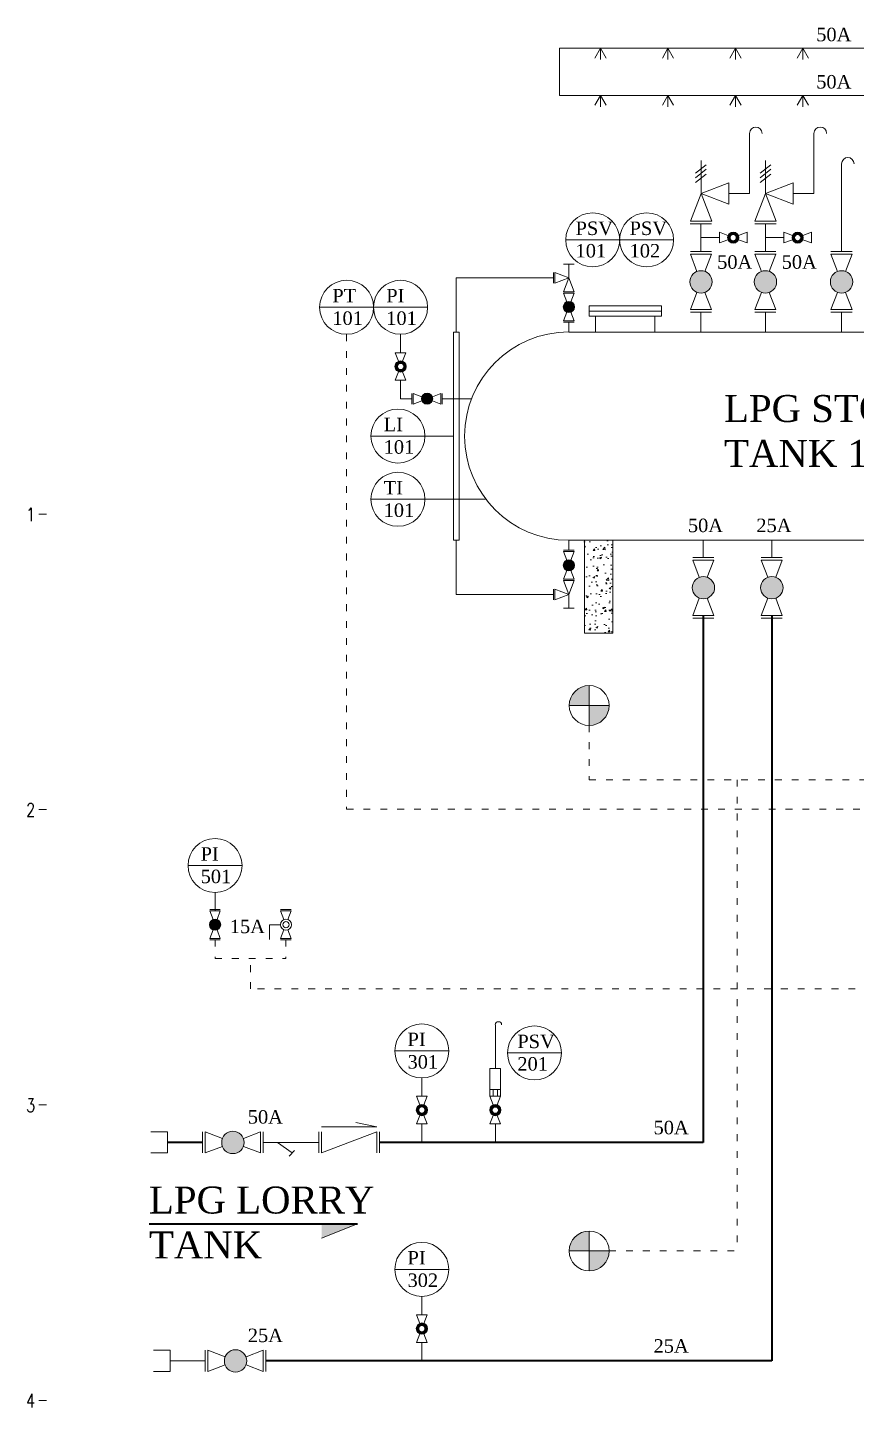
# Model space of a CAD drawing. Header units: inches. Extents: x 769 to 1086, y -873 to -669.
# Drawn here: x 772.5 to 846.1, y -791.5 to -668.9 of the extents above; entities that cross this region are included whole.
import ezdxf

# ---------------------------------------------------------------- set-up
doc = ezdxf.new("R2010")
doc.units = ezdxf.units.IN
doc.header["$MEASUREMENT"] = 0
doc.linetypes.add('ACAD_ISO03W100', pattern=[30, 12, -18])
doc.linetypes.add('ACAD_ISO08W100', pattern=[36, 24, -3, 6, -3])
doc.layers.get('0').update_dxf_attribs({"lineweight": 5})
for name, color, linetype, lineweight in [('AIR', 4, 'ACAD_ISO08W100', 5), ('LIQUID LINE', 5, 'Continuous', 35), ('TEXT', 1, 'Continuous', 5), ('VALVE', 7, 'Continuous', 5), ('VAPOR LINE', 2, 'Continuous', 35)]:
    doc.layers.add(name, color=color, linetype=linetype, lineweight=lineweight)
doc.styles.get("Standard").update_dxf_attribs({"font": 'times.ttf'})
doc.styles.add('TBOX', font='romans.shx', dxfattribs={"width": 0.75})

# ---------------------------------------------------------------- blocks, each defined once
blk = doc.blocks.new('STRAINER')
for p, q in [((825.68, -548.83), (825.68, -547.26)), ((825.88, -548.83), (825.88, -547.26)), ((829.99, -548.83), (829.99, -547.26)), ((830.19, -548.83), (830.19, -547.26)), ((829.99, -548.05), (825.88, -548.05)), ((826.92, -548.05), (828.01, -548.83)), ((827.8, -549.06), (828.2, -548.64))]:
    blk.add_line(p, q)
blk = doc.blocks.new('CHECK VALVE')
for p, q in [((832.17, -548.83), (832.17, -547.26)), ((836.47, -546.89), (832.37, -546.89)), ((832.37, -548.83), (832.37, -547.26)), ((836.47, -547.26), (832.37, -548.83)), ((836.47, -546.89), (834.92, -546.58)), ((836.47, -548.83), (836.47, -547.26)), ((836.67, -548.83), (836.67, -547.26))]:
    blk.add_line(p, q)
blk = doc.blocks.new('GLOBLE')
h = blk.add_hatch(color=256)
h.dxf.hatch_style = 1
h.paths.add_polyline_path([(840.92, -548.05, 1), (842.58, -548.05, 1)])
for p, q in [((839.5, -548.83), (839.5, -547.26)), ((839.7, -548.83), (839.7, -547.26)), ((839.7, -547.26), (840.98, -547.75)), ((843.8, -547.26), (842.53, -547.75)), ((843.8, -548.83), (843.8, -547.26)), ((844, -548.83), (844, -547.26)), ((840.98, -548.34), (839.7, -548.83)), ((842.53, -548.34), (843.8, -548.83))]:
    blk.add_line(p, q)
blk.add_circle((841.75, -548.05), 0.83)
blk = doc.blocks.new('GAS ALARM')
h = blk.add_hatch(color=3)
h.paths.add_polyline_path([(844.78, -506.2), (846.25, -506.2), (846.25, -504.72, 0.414214)])
h.paths.add_polyline_path([(847.73, -506.2), (846.25, -506.2), (846.25, -507.67, 0.414214)])
for p, q in [((846.25, -504.72), (846.25, -507.67)), ((844.78, -506.2), (847.73, -506.2))]:
    blk.add_line(p, q)
blk.add_circle((846.25, -506.2), 1.48)
blk = doc.blocks.new('SAFETY VVVV')
at = {"layer": 'VALVE'}
for p, q in [((862.9, -470.89), (862.9, -466.44)), ((859.31, -470.89), (859.31, -468.45)), ((858.91, -469.39), (859.7, -468.77)), ((858.91, -469.72), (859.7, -469.1)), ((858.91, -470.07), (859.7, -469.46)), ((859.31, -470.89), (861.36, -470.1)), ((861.36, -470.1), (861.36, -471.68)), ((858.52, -472.94), (859.31, -470.89)), ((859.31, -470.89), (860.1, -472.94)), ((861.36, -471.68), (859.31, -470.89)), ((861.36, -470.89), (862.9, -470.89)), ((860.1, -472.94), (858.52, -472.94))]:
    blk.add_line(p, q, dxfattribs=at)
blk.add_arc((863.37, -466.44), 0.467, 0, 180, dxfattribs=at)
blk = doc.blocks.new('STOP VV')
at = {"layer": 'VALVE'}
h = blk.add_hatch(color=256, dxfattribs=at)
h.dxf.hatch_style = 1
h.paths.add_polyline_path([(1002.34, -533.21, 1), (1004, -533.21, 1)])
h.paths.add_polyline_path([(1003.64, -533.21, -1), (1002.71, -533.21, -1)], flags=16)
for p, q in [((1001.12, -534), (1001.12, -532.42)), ((1001.12, -532.42), (1002.4, -532.91)), ((1002.4, -533.51), (1001.12, -534)), ((1005.22, -532.42), (1003.95, -532.91)), ((1003.95, -533.51), (1005.22, -534)), ((1005.22, -534), (1005.22, -532.42))]:
    blk.add_line(p, q)
for radius in [0.83, 0.464]:
    blk.add_circle((1003.17, -533.21), radius)
blk = doc.blocks.new('LINE SAFETY VV')
for p, q in [((845.11, -533.12), (845.11, -529.87)), ((845.11, -538.58), (845.11, -537.22))]:
    blk.add_line(p, q)
for points in [[(844.71, -533.12), (845.5, -533.12), (845.5, -535.17), (844.71, -535.17)], [(844.71, -535.17), (845.5, -535.17), (845.5, -534.67), (844.71, -534.67)], [(844.96, -534.67), (845.28, -534.67), (845.28, -535.17), (844.96, -535.17)]]:
    blk.add_lwpolyline(points, close=True)
blk.add_arc((845.34, -529.87), 0.233, 0, 180)
at = {"layer": 'VALVE', "xscale": 0.5, "yscale": 0.5, "zscale": 0.5, "rotation": 270}
blk.add_blockref('STOP VV', (1111.71, -34.61), dxfattribs=at)
blk = doc.blocks.new('BALL VV')
for p, q in [((151.6, 155.26), (151.6, 156.87)), ((151.6, 156.87), (153.79, 156.87)), ((149.35, 153.64), (149.35, 155.21)), ((149.55, 153.64), (149.55, 155.21)), ((149.55, 155.21), (150.83, 154.72)), ((150.83, 154.13), (149.55, 153.64)), ((153.65, 155.21), (152.38, 154.72)), ((152.38, 154.13), (153.65, 153.64)), ((153.65, 153.64), (153.65, 155.21)), ((153.85, 153.64), (153.85, 155.21))]:
    blk.add_line(p, q)
for radius in [0.83, 0.464]:
    blk.add_circle((151.6, 154.42), radius)

msp = doc.modelspace()

# ---------------------------------------------------------------- hatches: boundary and pattern name
h = msp.add_hatch()
h.set_pattern_fill('AR-CONC', color=256, scale=0.239782, style=0)
h.set_pattern_definition([(50, (-204.2094, -110.9276), (1.7198634, -0.1504685), [0.1798368, -1.9782045]), (355, (-204.2094, -110.9276), (-0.3327012, 1.803624), [0.1438694, -1.5825636]), (100.4514, (-204.066, -110.9401), (1.3871634, 1.6531544), [0.1528377, -1.681215]), (46.1842, (-204.2094, -110.448), (2.5590558, -0.3968854), [0.269755, -2.9673067]), (96.6356, (-203.996, -110.481), (2.2411563, 2.335763), [0.2292566, -2.521822]), (351.1842, (-204.2094, -110.448), (2.2411545, 2.3357646), [0.215804, -2.3738454]), (21, (-203.9696, -110.5679), (1.4312778, -0.965409), [0.1798368, -1.9782045]), (326, (-203.9696, -110.5679), (0.5834272, 1.738782), [0.1438694, -1.5825636]), (71.4514, (-203.8503, -110.6483), (2.0147056, 0.7733712), [0.1528377, -1.681215]), (37.5, (-204.2094, -110.92755), (0.0291572, 0.79822074), [0, -1.563381, 0, -1.6065418, 0, -1.5885581]), (7.5, (-204.2094, -110.92755), (0.63079434, 0.9457297), [0, -0.9159686, 0, -1.5274136, 0, -0.60545046]), (327.5, (-204.7441, -110.92755), (1.28001203, -0.0540826), [0, -0.5994559, 0, -1.8703024, 0, -2.4817474]), (317.5, (-204.9839, -110.9276), (1.3983776, 0.2400341), [0, -0.7792927, 0, -1.2420726, 0, -1.7624003])])
h.paths.add_polyline_path([(824.45, -714.47), (821.94, -714.47), (821.94, -722.74), (824.45, -722.74)])
h = msp.add_hatch(color=256)
h.dxf.hatch_style = 1
h.paths.add_polyline_path([(798.58, -775.22), (798.58, -776.51), (801.78, -775.22)])

# ---------------------------------------------------------------- linework, layer by layer
at = {"color": 3}
for p, q in [((819.71, -670.73), (871.56, -670.73)), ((819.71, -670.73), (819.71, -674.93)), ((823.36, -670.73), (822.87, -671.62)), ((823.36, -671.74), (823.36, -670.73)), ((823.36, -670.73), (823.86, -671.62)), ((829.36, -670.73), (828.86, -671.62)), ((829.36, -671.74), (829.36, -670.73)), ((829.36, -670.73), (829.86, -671.62)), ((835.35, -670.73), (834.85, -671.62)), ((835.35, -671.74), (835.35, -670.73)), ((835.35, -670.73), (835.85, -671.62)), ((841.35, -670.73), (840.85, -671.62)), ((841.35, -671.74), (841.35, -670.73)), ((841.35, -670.73), (841.85, -671.62)), ((819.71, -674.93), (871.56, -674.93)), ((823.36, -674.93), (822.87, -675.81)), ((823.36, -675.94), (823.36, -674.93)), ((823.36, -674.93), (823.86, -675.81)), ((829.36, -674.93), (828.86, -675.81)), ((829.36, -675.94), (829.36, -674.93)), ((829.36, -674.93), (829.86, -675.81)), ((835.35, -674.93), (834.85, -675.81)), ((835.35, -675.94), (835.35, -674.93)), ((835.35, -674.93), (835.85, -675.81)), ((841.35, -674.93), (840.85, -675.81)), ((841.35, -675.94), (841.35, -674.93)), ((841.35, -674.93), (841.85, -675.81))]:
    msp.add_line(p, q, dxfattribs=at)
for p, q in [((844.78, -688.8), (844.78, -681.01)), ((831.34, -686.34), (833.24, -686.34)), ((832.29, -686.34), (832.29, -688.8)), ((837.07, -686.34), (838.96, -686.34)), ((838.01, -686.34), (838.01, -688.8)), ((820.28, -687.77), (825.07, -687.77)), ((825.07, -687.77), (829.86, -687.77)), ((833.93, -687.57), (832.29, -687.57)), ((839.65, -687.57), (838.01, -687.57)), ((838.96, -689.04), (837.07, -689.04)), ((821.02, -689.92), (820.08, -689.92)), ((820.55, -691.15), (820.55, -689.92)), ((819.2, -691.15), (810.55, -691.15)), ((810.55, -695.96), (810.55, -691.15)), ((819.2, -690.68), (819.2, -691.62)), ((819.32, -690.68), (819.32, -691.62)), ((820.55, -691.15), (819.32, -690.68)), ((819.32, -691.62), (820.55, -691.15)), ((820.08, -692.38), (820.55, -691.15)), ((820.55, -691.15), (821.02, -692.38)), ((821.02, -692.38), (820.08, -692.38)), ((821.02, -692.5), (820.08, -692.5)), ((798.42, -693.76), (803.21, -693.76)), ((803.21, -693.76), (808, -693.76)), ((820.55, -695.96), (820.55, -695.08)), ((832.29, -695.96), (832.29, -694.2)), ((838.01, -695.96), (838.01, -694.2)), ((844.78, -695.96), (844.78, -694.2)), ((805.6, -696.16), (805.6, -697.79)), ((810.3, -695.96), (810.3, -714.47)), ((810.8, -695.96), (810.3, -695.96)), ((810.8, -695.96), (810.8, -714.47)), ((805.6, -700.25), (805.6, -701.89)), ((805.6, -701.89), (806.61, -701.89)), ((809.31, -701.89), (811.91, -701.89)), ((802.98, -705.21), (807.77, -705.21)), ((807.77, -705.21), (810.3, -705.21)), ((802.98, -710.83), (807.77, -710.83)), ((807.77, -710.83), (813.19, -710.83)), ((810.8, -714.47), (810.3, -714.47)), ((810.55, -714.47), (810.55, -719.28)), ((820.55, -714.47), (820.55, -715.35)), ((832.5, -714.47), (832.5, -715.99)), ((838.58, -714.47), (838.58, -715.99)), ((821.02, -717.93), (820.08, -717.93)), ((821.02, -718.05), (820.08, -718.05)), ((820.08, -718.05), (820.55, -719.28)), ((820.55, -719.28), (821.02, -718.05)), ((819.2, -719.28), (810.55, -719.28)), ((819.2, -719.75), (819.2, -718.81)), ((819.32, -719.75), (819.32, -718.81)), ((819.32, -718.81), (820.55, -719.28)), ((820.55, -719.28), (819.32, -719.75)), ((820.55, -719.28), (820.55, -720.51)), ((821.02, -720.51), (820.08, -720.51)), ((786.72, -743.38), (791.51, -743.38)), ((789.12, -745.77), (789.12, -747.41)), ((805.1, -759.86), (809.89, -759.86)), ((815.1, -760.04), (819.89, -760.04)), ((807.49, -762.25), (807.49, -763.89)), ((807.49, -766.35), (807.49, -767.99)), ((784.9, -767.04), (783.42, -767.04)), ((784.9, -767.04), (784.9, -768.93)), ((784.9, -768.93), (783.42, -768.93)), ((801.78, -775.22), (798.58, -776.51)), ((805.1, -779.28), (809.89, -779.28)), ((807.49, -781.67), (807.49, -783.31)), ((807.49, -785.77), (807.49, -787.4)), ((785.14, -786.46), (783.66, -786.46)), ((785.14, -786.46), (785.14, -788.35)), ((785.14, -788.35), (783.66, -788.35)), ((788.25, -787.4), (785.14, -787.4))]:
    msp.add_line(p, q)
at = {"linetype": 'ACAD_ISO03W100', "ltscale": 0.05}
for p, q in [((800.81, -696.16), (800.81, -738.37)), ((822.36, -730.93), (822.36, -735.77)), ((822.36, -735.77), (883.17, -735.77)), ((835.51, -735.77), (835.51, -777.64)), ((800.81, -738.37), (886.15, -738.37)), ((824.14, -777.64), (835.51, -777.64))]:
    msp.add_line(p, q, dxfattribs=at)
at = {"linetype": 'Continuous'}
for p, q in [((774.15, -712.15), (773.47, -712.15)), ((774.15, -738.41), (773.47, -738.41)), ((774.15, -764.66), (773.47, -764.66)), ((774.15, -790.92), (773.47, -790.92))]:
    msp.add_line(p, q, dxfattribs=at)
for points in [[(822.35, -694.56), (828.78, -694.56), (828.78, -693.64), (822.35, -693.64)], [(822.93, -695.96), (828.19, -695.96), (828.19, -694.56), (822.93, -694.56)], [(821.94, -714.47), (824.45, -714.47), (824.45, -722.74), (821.94, -722.74)]]:
    msp.add_lwpolyline(points, close=True)
for points in [[(820.55, -695.96), (869.74, -695.96)], [(869.74, -714.47), (820.55, -714.47)]]:
    msp.add_lwpolyline(points)
for centre in [(822.67, -687.77), (827.46, -687.77), (800.81, -693.76), (805.6, -693.76), (805.37, -705.21), (805.37, -710.83), (789.12, -743.38), (807.49, -759.86), (817.5, -760.04), (807.49, -779.28)]:
    msp.add_circle(centre, 2.4)
for centre, radius, start, end in [((845.34, -681.01), 0.56, 0, 180), ((820.55, -705.21), 9.26, 90, 270)]:
    msp.add_arc(centre, radius, start, end)
at = {"layer": 'AIR', "linetype": 'ACAD_ISO03W100', "ltscale": 0.05}
for p, q in [((789.12, -749.99), (789.12, -751.63)), ((795.42, -749.99), (795.42, -751.63)), ((789.12, -751.63), (795.42, -751.63)), ((792.27, -754.35), (792.27, -751.71)), ((859.5, -754.35), (792.27, -754.35))]:
    msp.add_line(p, q, dxfattribs=at)
at = {"layer": 'LIQUID LINE'}
for p, q in [((832.5, -721.15), (832.5, -767.99)), ((788.01, -767.99), (784.9, -767.99)), ((832.5, -767.99), (803.72, -767.99))]:
    msp.add_line(p, q, dxfattribs=at)
at = {"layer": 'VALVE'}
msp.add_line((822.35, -694.1), (828.78, -694.1), dxfattribs=at)
at = {"layer": 'VAPOR LINE'}
for p, q in [((838.58, -721.15), (838.58, -787.4)), ((783.28, -775.22), (801.78, -775.22)), ((838.58, -787.4), (793.65, -787.4))]:
    msp.add_line(p, q, dxfattribs=at)

# ---------------------------------------------------------------- block references
for name, p, xscale, yscale, zscale, rotation in [('GLOBLE', (175.23, 317.68), -1.19891179583941, 1.19891179583941, 1.19891179583941, 90), ('GLOBLE', (180.95, 317.68), -1.19891179583941, 1.19891179583941, 1.19891179583941, 90), ('GLOBLE', (187.72, 317.68), -1.19891179583941, 1.19891179583941, 1.19891179583941, 90), ('GLOBLE', (492.02, -189.14), -0.5994558979197052, 0.5994558979197052, 0.5994558979197052, 90), ('GLOBLE', (303.37, -1030.42), -0.5994558979197052, 0.5994558979197052, 0.5994558979197052, 180), ('GLOBLE', (492.02, -1221.29), 0.5994558979197052, 0.5994558979197052, 0.5994558979197052, 90.00000000000001), ('GLOBLE', (175.44, -1727.87), 1.19891179583941, 1.19891179583941, 1.19891179583941, 90), ('GLOBLE', (181.52, -1727.87), 1.19891179583941, 1.19891179583941, 1.19891179583941, 90), ('GLOBLE', (460.59, -244.05), -0.5994558979197052, 0.5994558979197052, 0.5994558979197052, 90), ('BALL VV', (887.99, -657.76), -0.5994558979197052, 0.5994558979197052, 0.5994558979197052, 90)]:
    msp.add_blockref(name, p, dxfattribs=dict(xscale=xscale, yscale=yscale, zscale=zscale, rotation=rotation))
at = {"xscale": 1.19891179583941, "yscale": 1.19891179583941, "zscale": 1.19891179583941}
for name, p in [('GAS ALARM', (-192.22, -122.27)), ('CHECK VALVE', (-199.37, -110.93)), ('GLOBLE', (-218.48, -110.93)), ('STRAINER', (-196.75, -110.93)), ('GAS ALARM', (-192.22, -170.75)), ('GLOBLE', (-218.24, -130.35))]:
    msp.add_blockref(name, p, dxfattribs=at)
at = {"layer": 'VALVE', "xscale": 1.19891179583941, "yscale": 1.19891179583941, "zscale": 1.19891179583941}
for name, p in [('SAFETY VVVV', (-197.94, -119.09)), ('SAFETY VVVV', (-192.22, -119.09)), ('LINE SAFETY VV', (-199.19, -122.27))]:
    msp.add_blockref(name, p, dxfattribs=at)
at = {"layer": 'VALVE', "xscale": 0.5994558979197052, "yscale": 0.5994558979197052, "zscale": 0.5994558979197052}
for p, rotation in [((1436.51, -1007.21), 180), ((1442.24, -1007.21), 180), ((1125.24, -97.67), 270), ((1127.13, -163.76), 270), ((1127.13, -183.18), 270)]:
    msp.add_blockref('STOP VV', p, dxfattribs=dict(at, rotation=rotation))

# ---------------------------------------------------------------- texts
at = {"linetype": 'Continuous', "style": 'TBOX', "width": 0.75}
for s, p in [('1', (772.35, -712.78)), ('2', (772.35, -739.03)), ('3', (772.35, -765.29)), ('4', (772.35, -791.54))]:
    msp.add_text(s, height=1.2, dxfattribs=at).set_placement(p)
at = {"char_height": 1.199, "attachment_point": 1}
for s, insert in [('50A', (842.53, -668.92)), ('50A', (842.53, -673.12)), ('PSV\\P101', (821.15, -686.14)), ('PSV\\P102', (825.95, -686.14)), ('50A', (833.73, -689.14)), ('50A', (839.46, -689.14)), ('PT\\P101', (799.54, -692.13)), ('PI\\P101', (804.33, -692.13)), ('LI\\P101', (804.1, -703.58)), ('TI\\P101', (804.1, -709.2)), ('50A', (831.13, -712.55)), ('25A', (837.21, -712.55)), ('PI\\P501', (787.84, -741.75)), ('15A', (790.43, -748.19)), ('PI\\P301', (806.22, -758.23)), ('PSV\\P201', (815.98, -758.41)), ('50A', (792.03, -765.12)), ('50A', (828.08, -766.07)), ('PI\\P302', (806.22, -777.64)), ('25A', (792.03, -784.54)), ('25A', (828.08, -785.48))]:
    msp.add_mtext_dynamic_manual_height_columns(s, width=4.6482, gutter_width=1, heights=[0], dxfattribs=dict(at, insert=insert))
at = {"layer": 'TEXT', "attachment_point": 1}
for s, insert, char_height in [('LPG STORAGE\\PTANK 12 TON', (834.34, -701.56), 2.3978), ('LPG LORRY\\PTANK', (783.25, -771.91), 2.398)]:
    msp.add_mtext_dynamic_manual_height_columns(s, width=30.8542, gutter_width=1, heights=[0], dxfattribs=dict(at, insert=insert, char_height=char_height))

doc.saveas('drawing.dxf')
